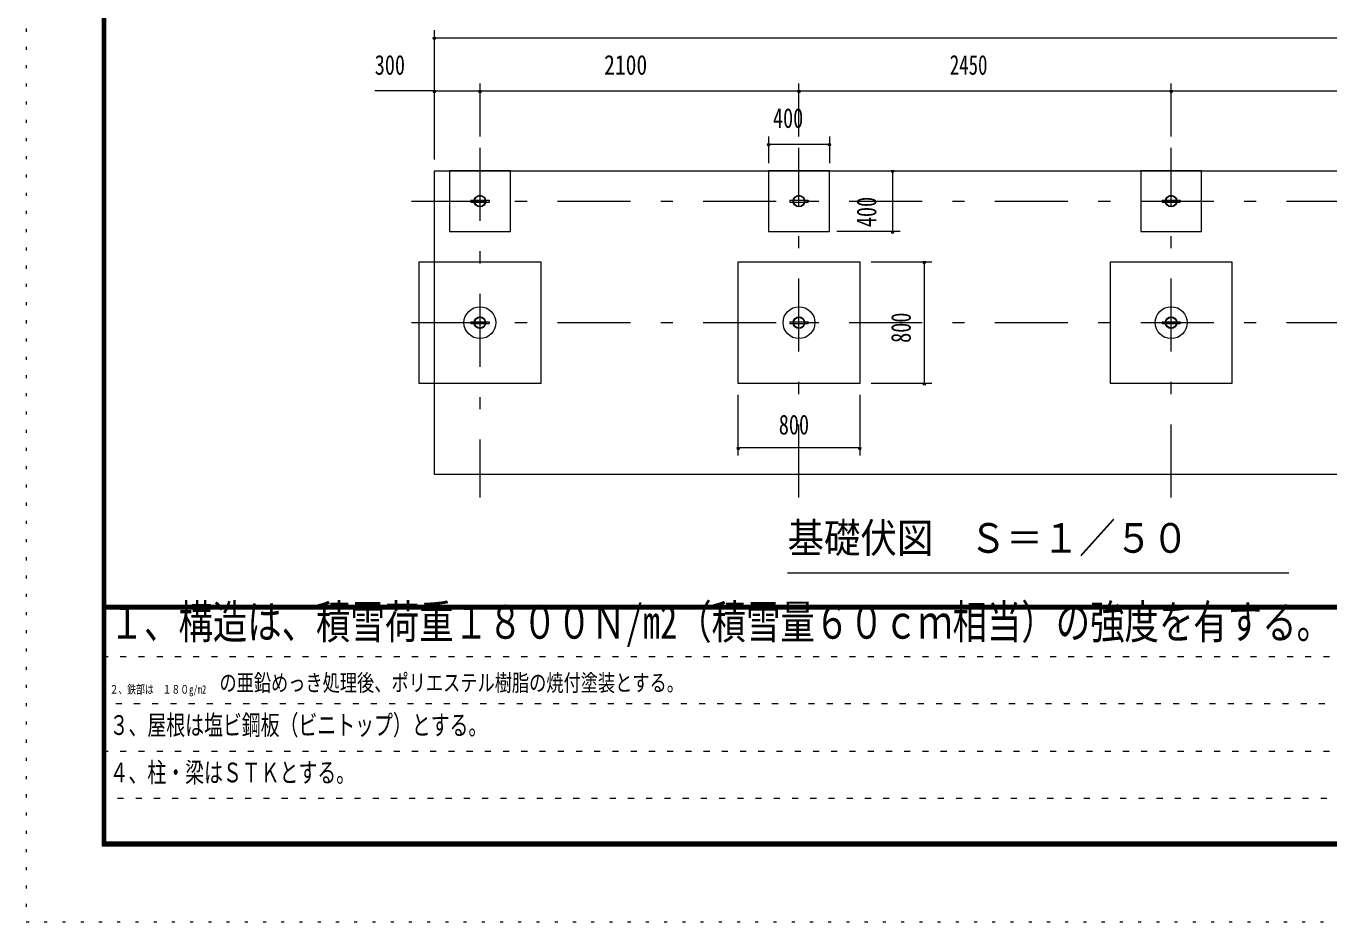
# Model space of a CAD drawing. Units: millimetres, scale not verified, with parts at other scales. Extents: x -23352 to 23352, y -10500 to 10500.
# Drawn here: x -6348 to 2228, y -10500 to -4603 of the extents above; entities that cross this region are included whole.
import ezdxf
from ezdxf.enums import TextEntityAlignment as Align

# ---------------------------------------------------------------- set-up
doc = ezdxf.new("R2010")
doc.units = ezdxf.units.MM
doc.header["$LTSCALE"] = 40
for name, pattern in [('USER1', [3, 1, -2]), ('USER3', [24, 12, -5, 2, -5]), ('USER4', [3, 0.5, -2.5])]:
    doc.linetypes.add(name, pattern=pattern)
doc.layers.add('0-1_0-F', color=7, linetype='Continuous')
for name, color, linetype, lineweight in [('0-2_1-0BOLD', 7, 'Continuous', 18), ('0-3_1-2CENTER', 3, 'USER3', 18), ('0-5_1-5DIM', 3, 'Continuous', 18), ('0-C_F-F', 5, 'Continuous', 18), ('0-D_F-E_J_ADD', 5, 'USER4', 18)]:
    doc.layers.add(name, color=color, linetype=linetype, lineweight=lineweight)
doc.styles.add('ＭＳ ゴシック', font='')
doc.styles.get('ＭＳ ゴシック').set_extended_font_data('MS Gothic')

msp = doc.modelspace()

# ---------------------------------------------------------------- linework, layer by layer
at = {"layer": '0-2_1-0BOLD'}
for p, q in [((-3660.45, -7555.32), (-3660.45, -5555.33)), ((-3660.45, -5555.33), (4289.55, -5555.33)), ((-3560.45, -5555.32), (-3560.45, -5955.32)), ((-3160.45, -5555.32), (-3560.45, -5555.32)), ((-3160.45, -5955.32), (-3160.45, -5555.32)), ((-1460.45, -5555.32), (-1460.45, -5955.32)), ((-1060.45, -5555.32), (-1460.45, -5555.32)), ((-1060.45, -5955.32), (-1060.45, -5555.32)), ((989.55, -5555.32), (989.55, -5955.32)), ((1389.55, -5555.32), (989.55, -5555.32)), ((1389.55, -5955.32), (1389.55, -5555.32)), ((-3420.45, -5749.32), (-3420.45, -5761.32)), ((-3420.45, -5749.32), (-3398.12, -5749.32)), ((-3420.45, -5761.32), (-3398.12, -5761.32)), ((-3395.28, -5749.32), (-3325.61, -5749.32)), ((-3395.28, -5761.32), (-3325.61, -5761.32)), ((-3322.77, -5749.32), (-3300.45, -5749.32)), ((-3322.77, -5761.32), (-3300.45, -5761.32)), ((-3300.45, -5749.32), (-3300.45, -5761.32)), ((-1320.45, -5749.32), (-1320.45, -5761.32)), ((-1320.45, -5749.32), (-1298.12, -5749.32)), ((-1320.45, -5761.32), (-1298.12, -5761.32)), ((-1295.28, -5749.32), (-1225.61, -5749.32)), ((-1295.28, -5761.32), (-1225.61, -5761.32)), ((-1222.77, -5749.32), (-1200.45, -5749.32)), ((-1222.77, -5761.32), (-1200.45, -5761.32)), ((-1200.45, -5749.32), (-1200.45, -5761.32)), ((1129.55, -5749.32), (1129.55, -5761.32)), ((1129.55, -5749.32), (1151.88, -5749.32)), ((1129.55, -5761.32), (1151.88, -5761.32)), ((1154.72, -5749.32), (1224.39, -5749.32)), ((1154.72, -5761.32), (1224.39, -5761.32)), ((1227.23, -5749.32), (1249.55, -5749.32)), ((1227.23, -5761.32), (1249.55, -5761.32)), ((1249.55, -5749.32), (1249.55, -5761.32)), ((-3560.45, -5955.32), (-3160.45, -5955.32)), ((-1460.45, -5955.32), (-1060.45, -5955.32)), ((989.55, -5955.32), (1389.55, -5955.32)), ((-3420.45, -6549.32), (-3420.45, -6561.32)), ((-3420.45, -6549.32), (-3398.12, -6549.32)), ((-3420.45, -6561.32), (-3398.12, -6561.32)), ((-3395.28, -6549.32), (-3325.61, -6549.32)), ((-3395.28, -6561.32), (-3325.61, -6561.32)), ((-3322.77, -6549.32), (-3300.45, -6549.32)), ((-3322.77, -6561.32), (-3300.45, -6561.32)), ((-3300.45, -6549.32), (-3300.45, -6561.32)), ((-1320.45, -6549.32), (-1320.45, -6561.32)), ((-1320.45, -6549.32), (-1298.12, -6549.32)), ((-1320.45, -6561.32), (-1298.12, -6561.32)), ((-1295.28, -6549.32), (-1225.61, -6549.32)), ((-1295.28, -6561.32), (-1225.61, -6561.32)), ((-1222.77, -6549.32), (-1200.45, -6549.32)), ((-1222.77, -6561.32), (-1200.45, -6561.32)), ((-1200.45, -6549.32), (-1200.45, -6561.32)), ((1129.55, -6549.32), (1129.55, -6561.32)), ((1129.55, -6549.32), (1151.88, -6549.32)), ((1129.55, -6561.32), (1151.88, -6561.32)), ((1154.72, -6549.32), (1224.39, -6549.32)), ((1154.72, -6561.32), (1224.39, -6561.32)), ((1227.23, -6549.32), (1249.55, -6549.32)), ((1227.23, -6561.32), (1249.55, -6561.32)), ((1249.55, -6549.32), (1249.55, -6561.32)), ((4289.55, -7555.32), (-3660.45, -7555.32))]:
    msp.add_line(p, q, dxfattribs=at)
for points in [[(-3760.45, -6955.33), (-3760.45, -6155.33), (-2960.45, -6155.33), (-2960.45, -6955.33)], [(-1660.45, -6955.33), (-1660.45, -6155.33), (-860.45, -6155.33), (-860.45, -6955.33)], [(789.55, -6955.33), (789.55, -6155.33), (1589.55, -6155.33), (1589.55, -6955.33)]]:
    msp.add_lwpolyline(points, close=True, dxfattribs=at)
for centre, radius in [((-3360.45, -5755.32), 38.15), ((-3360.45, -5755.32), 35.35), ((-1260.45, -5755.32), 38.15), ((-1260.45, -5755.32), 35.35), ((1189.55, -5755.32), 38.15), ((1189.55, -5755.32), 35.35), ((-3360.45, -6555.32), 105), ((-3360.45, -6555.32), 38.15), ((-1260.45, -6555.32), 105), ((-1260.45, -6555.32), 38.15), ((1189.55, -6555.32), 105), ((1189.55, -6555.32), 38.15), ((-3360.45, -6555.32), 35.35), ((-1260.45, -6555.32), 35.35), ((1189.55, -6555.32), 35.35)]:
    msp.add_circle(centre, radius, dxfattribs=at)
at = {"layer": '0-3_1-2CENTER'}
for p, q in [((-3360.45, -5405.33), (-3360.45, -7705.32)), ((-1260.45, -7705.32), (-1260.45, -5405.33)), ((1189.55, -7705.32), (1189.55, -5405.33)), ((-3810.45, -5755.32), (4439.56, -5755.32)), ((-3810.45, -6555.32), (4439.56, -6555.32))]:
    msp.add_line(p, q, dxfattribs=at)
at = {"layer": '0-5_1-5DIM'}
for p, q in [((-3660.45, -5480.32), (-3660.45, -4630.33)), ((-3650.45, -4680.32), (-3670.45, -4680.32)), ((-3660.45, -4680.32), (4289.55, -4680.32)), ((-3660.45, -4680.32), (4289.55, -4680.32)), ((-3660.45, -5030.33), (-4052.95, -5030.33)), ((-3650.45, -5030.33), (-3670.45, -5030.33)), ((-3660.45, -5030.33), (-3360.45, -5030.33)), ((-3350.45, -5030.33), (-3370.45, -5030.33)), ((-3360.45, -4980.33), (-3360.45, -5330.33)), ((-3360.45, -5030.33), (-1260.45, -5030.33)), ((-1250.45, -5030.33), (-1270.45, -5030.33)), ((-1260.45, -5330.33), (-1260.45, -4980.33)), ((-1260.45, -5030.33), (1189.55, -5030.33)), ((1199.55, -5030.33), (1179.55, -5030.33)), ((1189.55, -5330.33), (1189.55, -4980.33)), ((1189.55, -5030.33), (3989.55, -5030.33)), ((-1450.45, -5380.33), (-1470.45, -5380.33)), ((-1460.45, -5330.33), (-1460.45, -5505.32)), ((-1460.45, -5380.33), (-1060.45, -5380.33)), ((-1050.45, -5380.33), (-1070.45, -5380.33)), ((-1060.45, -5330.33), (-1060.45, -5505.33)), ((-634.53, -5555.33), (-654.53, -5555.33)), ((-644.53, -5555.33), (-644.53, -5955.32)), ((-594.53, -5955.32), (-1010.45, -5955.32)), ((-634.53, -5955.32), (-654.53, -5955.32)), ((-785.45, -6155.33), (-385.45, -6155.33)), ((-425.45, -6155.33), (-445.45, -6155.33)), ((-435.45, -6155.33), (-435.45, -6955.33)), ((-1660.45, -7430.33), (-1660.45, -7030.33)), ((-860.45, -7030.33), (-860.45, -7430.33)), ((-385.45, -6955.33), (-785.45, -6955.33)), ((-425.45, -6955.33), (-445.45, -6955.33)), ((-1650.45, -7380.33), (-1670.45, -7380.33)), ((-860.45, -7380.33), (-1660.45, -7380.33)), ((-850.45, -7380.33), (-870.45, -7380.33)), ((1964.56, -8205.32), (-1335.44, -8205.32))]:
    msp.add_line(p, q, dxfattribs=at)
for centre in [(-3660.45, -4680.32), (-3660.45, -5030.33), (-3360.45, -5030.33), (-1260.45, -5030.33), (1189.55, -5030.33), (-1460.45, -5380.33), (-1060.45, -5380.33), (-644.53, -5555.33), (-644.53, -5955.32), (-435.45, -6155.33), (-435.45, -6955.33), (-1660.45, -7380.33), (-860.45, -7380.33)]:
    msp.add_arc(centre, 10, 180, 0, dxfattribs=at)
at = {"layer": '0-C_F-F'}
for p, q in [((-5823.13, -8415), (22826.87, -8415)), ((22826.87, -8417.5), (-5823.13, -8417.5)), ((-5823.13, -8420), (22826.87, -8420)), ((22826.87, -8422.5), (-5823.13, -8422.5)), ((-5823.13, -8425), (22826.87, -8425)), ((22826.87, -8427.5), (-5823.13, -8427.5)), ((-5823.13, -8430), (22826.87, -8430)), ((22826.87, -8432.5), (-5823.13, -8432.5)), ((-5823.13, -8435), (22826.87, -8435)), ((22826.87, -8437.5), (-5823.13, -8437.5)), ((-5823.13, -8440), (22826.87, -8440))]:
    msp.add_line(p, q, dxfattribs=at)
at = {"layer": '0-C_F-F', "color": 6, "linetype": 'USER1'}
for p, q in [((-5848.13, -8752), (12401.88, -8752)), ((12401.88, -9064), (-5848.13, -9064)), ((-5848.13, -9376), (12401.88, -9376)), ((9893.88, -9688), (-5848.13, -9688))]:
    msp.add_line(p, q, dxfattribs=at)
at = {"layer": '0-C_F-F'}
for points in [[(-5848.13, 10100), (-5848.13, -10000), (22851.87, -10000), (22851.87, 10100)], [(-5845.63, 10097.5), (22849.37, 10097.5), (22849.37, -9997.5), (-5845.63, -9997.5)], [(-5843.13, 10095), (-5843.13, -9995), (22846.87, -9995), (22846.87, 10095)], [(-5840.63, 10092.5), (22844.37, 10092.5), (22844.37, -9992.5), (-5840.63, -9992.5)], [(-5838.13, 10090), (22841.87, 10090), (22841.87, -9990), (-5838.13, -9990)], [(-5835.63, 10087.5), (22839.37, 10087.5), (22839.37, -9987.5), (-5835.63, -9987.5)], [(-5833.13, 10085), (22836.87, 10085), (22836.87, -9985), (-5833.13, -9985)], [(-5830.63, 10082.5), (-5830.63, -9982.5), (22834.37, -9982.5), (22834.37, 10082.5)], [(-5828.13, 10080), (-5828.13, -9980), (22831.87, -9980), (22831.87, 10080)], [(-5825.63, 10077.5), (-5825.63, -9977.5), (22829.37, -9977.5), (22829.37, 10077.5)], [(-5823.13, 10075), (22826.87, 10075), (22826.87, -9975), (-5823.13, -9975)]]:
    msp.add_lwpolyline(points, close=True, dxfattribs=at)
at = {"layer": '0-D_F-E_J_ADD'}
msp.add_lwpolyline([(-6348.13, 10500), (-6348.13, -10500), (23351.87, -10500), (23351.87, 10500)], close=True, dxfattribs=at)

# ---------------------------------------------------------------- texts
at = {"layer": '0-1_0-F', "style": 'ＭＳ ゴシック'}
for s, height, width, p in [('１、構造は、積雪荷重１８００Ｎ/m2（積雪量６０ｃｍ相当）の強度を有する。', 221.4, 0.75, (-5798.12, -8702)), ('\u3000の亜鉛めっき処理後、ポリエステル樹脂の焼付塗装とする。', 110.7, 0.75, (-5188.53, -9014)), ('２、鉄部は\u3000１８０g/m2', 55.35, 0.75, (-5798.13, -9014)), ('３、屋根は塩ビ鋼板（ビニトップ）とする。', 130.2, 0.7, (-5798.13, -9308.24)), ('４、柱・梁はＳＴＫとする。', 130.2, 0.7, (-5798.13, -9620.23))]:
    msp.add_text(s, height=height, dxfattribs=dict(at, width=width)).set_placement(p, align=Align.BOTTOM_LEFT)
at = {"layer": '0-5_1-5DIM', "color": 7, "style": 'ＭＳ ゴシック'}
for s, height, width, p in [('300', 130.2, 0.75, (-4052.95, -4962.56)), ('2100', 130.2, 0.8, (-2542.95, -4962.56)), ('2450', 130.2, 0.7, (-267.95, -4962.56)), ('400', 130.2, 0.75, (-1431.7, -5312.56)), ('800', 130.2, 0.75, (-1393.3, -7330.33)), ('基礎伏図\u3000Ｓ＝１／５０', 195.4, 0.9, (-1335.44, -8128.67))]:
    msp.add_text(s, height=height, dxfattribs=dict(at, width=width)).set_placement(p, align=Align.BOTTOM_LEFT)
at = {"layer": '0-5_1-5DIM', "color": 7, "style": 'ＭＳ ゴシック', "width": 0.75}
for s, p in [('400', (-712.3, -5926.58)), ('800', (-485.45, -6688.19))]:
    msp.add_text(s, height=130.2, rotation=90, dxfattribs=at).set_placement(p, align=Align.BOTTOM_LEFT)

doc.saveas('drawing.dxf')
